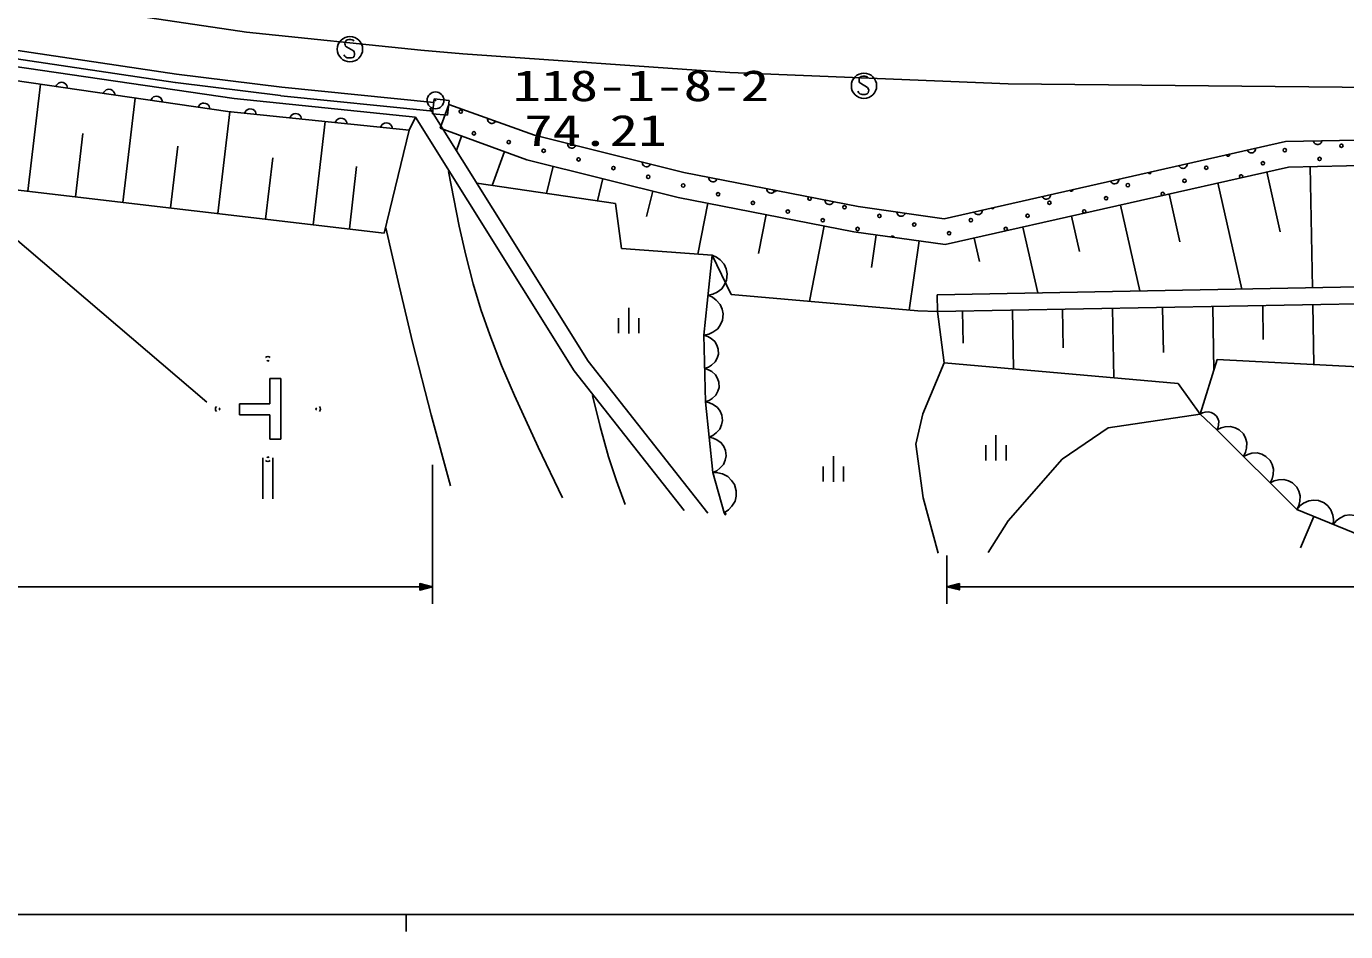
# Model space of a CAD drawing. Units: millimetres, scale not verified. Extents: x 40000 to 680000, y 20000 to 380000.
# Drawn here: x 245586 to 323432, y 204000 to 257405 of the extents above; entities that cross this region are included whole.
import ezdxf
from ezdxf.enums import TextEntityAlignment as Align

# ---------------------------------------------------------------- set-up
doc = ezdxf.new("R2010")
doc.units = ezdxf.units.MM
doc.header["$LTSCALE"] = 1000
doc.layers.add('M-BGD', color=7, linetype='Continuous', lineweight=25)
doc.layers.add('M-TTL-BAND', color=7, linetype='Continuous', lineweight=25)
doc.layers.add('M-BMK-SRVR', color=3, linetype='Continuous')
doc.styles.add('ＭＳ ゴシック', font='')
doc.styles.get('ＭＳ ゴシック').set_extended_font_data('MS Gothic')

# ---------------------------------------------------------------- blocks, each defined once
blk = doc.blocks.new('BUHIN43')
at = {"color": 7, "linetype": 'Continuous', "lineweight": 25}
blk.add_lwpolyline([(-114, -1151), (159, -1091), (397, -975), (673, -776), (836, -537), (949, -275), (985, 82), (925, 361), (812, 628), (581, 878), (370, 1033), (114, 1151)], dxfattribs=at)
blk = doc.blocks.new('BUHIN44')
at = {"color": 7, "linetype": 'Continuous', "lineweight": 25}
blk.add_lwpolyline([(-527, -977), (-263, -1025), (-9, -1010), (308, -936), (541, -784), (739, -594), (902, -292), (953, -22), (951, 256), (839, 562), (710, 777), (527, 977)], dxfattribs=at)
blk = doc.blocks.new('BUHIN46')
at = {"color": 7, "linetype": 'Continuous', "lineweight": 25}
blk.add_lwpolyline([(-1166, -220), (-1028, -472), (-845, -673), (-569, -887), (-286, -978), (4, -1014), (366, -946), (624, -806), (854, -618), (1033, -318), (1124, -66), (1166, 220)], dxfattribs=at)
blk = doc.blocks.new('BUHIN47')
at = {"color": 7, "linetype": 'Continuous', "lineweight": 25}
blk.add_lwpolyline([(-934, -298), (-795, -491), (-625, -637), (-377, -784), (-136, -831), (106, -831), (395, -738), (592, -598), (762, -420), (879, -157), (928, 60), (934, 298)], dxfattribs=at)
blk = doc.blocks.new('BUHIN48')
at = {"color": 7, "linetype": 'Continuous', "lineweight": 25}
blk.add_lwpolyline([(-970, -402), (-804, -595), (-609, -736), (-332, -871), (-70, -899), (188, -877), (488, -752), (686, -585), (851, -380), (952, -88), (985, 147), (970, 402)], dxfattribs=at)
blk = doc.blocks.new('BUHIN52')
at = {"color": 7, "linetype": 'Continuous', "lineweight": 25}
for points in [[(0, 0), (-34, 772), (-394, 665)], [(-44, 147), (-326, 637), (-75, 711)], [(-65, 219), (-291, 618), (-94, 676)], [(-87, 293), (-256, 599), (-113, 641)], [(-109, 365), (-221, 580), (-131, 606)]]:
    blk.add_lwpolyline(points, close=True, dxfattribs=at)
for points in [[(-22, 74), (-361, 655), (-56, 746), (-22, 75)], [(-168, 566), (-130, 439), (-186, 561), (-150, 571), (-130, 439)]]:
    blk.add_lwpolyline(points, dxfattribs=at)
blk = doc.blocks.new('BUHIN53')
at = {"color": 7, "linetype": 'Continuous', "lineweight": 25}
for points in [[(0, 0), (34, -772), (394, -665)], [(44, -147), (326, -637), (75, -711)], [(65, -219), (291, -618), (94, -676)], [(87, -293), (256, -599), (113, -641)], [(109, -365), (221, -580), (131, -606)]]:
    blk.add_lwpolyline(points, close=True, dxfattribs=at)
for points in [[(22, -74), (361, -655), (56, -746), (22, -75)], [(168, -566), (130, -439), (186, -561), (150, -571), (130, -439)]]:
    blk.add_lwpolyline(points, dxfattribs=at)
blk = doc.blocks.new('BUHIN56')
at = {"color": 7, "linetype": 'Continuous', "lineweight": 25}
blk.add_lwpolyline([(530, -85), (561, -33), (570, 29), (562, 109), (529, 220), (476, 306), (399, 369), (306, 392), (222, 371), (169, 352), (106, 301), (81, 239), (-29, -220), (-80, -282), (-162, -338), (-250, -356), (-326, -351), (-406, -320), (-471, -218), (-520, -53), (-531, 22), (-519, 100), (-482, 174), (-414, 248)], dxfattribs=at)
blk.add_circle((0, 0), 746, dxfattribs=at)
blk = doc.blocks.new('BUHIN90')
at = {"color": 7, "linetype": 'Continuous', "lineweight": 25}
for p, q in [((-24, 619), (-886, 362)), ((719, 214), (-719, -214)), ((318, -531), (-544, -788))]:
    blk.add_line(p, q, dxfattribs=at)
blk = doc.blocks.new('BUHIN105')
at = {"color": 3, "linetype": 'Continuous', "lineweight": 25}
for radius in [498, 15]:
    blk.add_circle((0, 0), radius, dxfattribs=at)
blk = doc.blocks.new('BUHIN19')
at = {"color": 7, "linetype": 'Continuous', "lineweight": 25}
blk.add_lwpolyline([(-65, 344), (19, 331), (94, 303), (182, 252), (238, 184), (277, 108), (297, 1), (288, -84), (261, -168), (198, -249), (139, -303), (65, -344)], dxfattribs=at)
blk = doc.blocks.new('BUHIN20')
at = {"color": 7, "linetype": 'Continuous', "lineweight": 25}
blk.add_lwpolyline([(-50, 346), (33, 330), (107, 298), (193, 244), (245, 174), (281, 96), (297, -12), (285, -97), (254, -179), (188, -257), (126, -309), (50, -346)], dxfattribs=at)
blk = doc.blocks.new('BUHIN28')
at = {"color": 7, "linetype": 'Continuous', "lineweight": 25}
blk.add_lwpolyline([(11, -250), (-47, -232), (-97, -205), (-154, -160), (-187, -106), (-207, -48), (-210, 29), (-195, 89), (-168, 145), (-115, 196), (-68, 228), (-11, 250)], dxfattribs=at)
blk = doc.blocks.new('BUHIN29')
at = {"color": 7, "linetype": 'Continuous', "lineweight": 25}
blk.add_lwpolyline([(24, -249), (-35, -234), (-87, -209), (-146, -167), (-181, -115), (-204, -59), (-212, 19), (-200, 79), (-175, 136), (-125, 190), (-79, 225), (-24, 249)], dxfattribs=at)
blk = doc.blocks.new('BUHIN31')
at = {"color": 7, "linetype": 'Continuous', "lineweight": 25}
blk.add_lwpolyline([(122, -218), (62, -229), (5, -226), (-66, -212), (-119, -179), (-163, -136), (-201, -68), (-214, -9), (-215, 54), (-191, 124), (-163, 174), (-122, 218)], dxfattribs=at)
blk = doc.blocks.new('BUHIN32')
at = {"color": 7, "linetype": 'Continuous', "lineweight": 25}
blk.add_lwpolyline([(76, -238), (15, -237), (-40, -223), (-107, -194), (-153, -151), (-187, -100), (-211, -27), (-212, 35), (-200, 96), (-162, 159), (-125, 203), (-76, 238)], dxfattribs=at)

msp = doc.modelspace()

# ---------------------------------------------------------------- linework, layer by layer
at = {"layer": 'M-BGD'}
for p, q in [((224529, 262284), (256236, 235238)), ((258574, 257065), (242343, 259483)), ((268870, 256007), (258574, 257065)), ((257846, 253149), (241050, 255603)), ((254372, 254094), (244481, 255574)), ((254446, 254589), (244555, 256069)), ((268870, 256007), (271349, 255778)), ((271349, 255778), (287091, 254676)), ((257466, 252377), (240669, 254832)), ((260651, 253825), (254446, 254589)), ((287091, 254676), (303510, 254011)), ((245675, 247681), (246416, 253992)), ((260590, 253329), (254385, 254093)), ((269635, 252914), (260651, 253825)), ((303510, 254011), (325376, 253790)), ((251283, 247023), (252005, 253175)), ((268551, 252050), (257846, 253149)), ((269583, 252397), (260599, 253308)), ((269552, 252256), (269648, 253131)), ((269648, 253131), (270536, 253034)), ((270536, 253034), (270441, 252159)), ((256891, 246365), (257596, 252364)), ((268171, 251278), (257466, 252377)), ((269398, 252580), (278729, 237657)), ((270441, 252159), (269552, 252256)), ((270003, 251395), (270513, 252806)), ((270513, 252806), (275562, 250978)), ((270513, 252806), (275562, 250978)), ((262500, 245707), (263213, 251787)), ((268551, 252050), (268171, 251278)), ((268551, 252050), (277910, 237081)), ((248479, 247352), (248918, 251091)), ((266706, 245213), (268171, 251278)), ((270003, 251395), (275124, 249541)), ((271265, 250938), (270957, 250087)), ((275562, 250978), (284376, 248781)), ((275562, 250978), (284376, 248781)), ((319884, 250605), (342628, 251060)), ((319884, 250605), (342628, 251060)), ((254087, 246694), (254515, 250338)), ((273789, 250024), (273066, 248026)), ((299738, 246055), (319884, 250605)), ((299738, 246055), (319884, 250605)), ((259696, 246036), (260121, 249660)), ((264647, 245455), (265060, 249131)), ((275124, 249541), (284050, 247317)), ((276668, 249156), (276269, 247553)), ((299801, 244531), (320066, 249108)), ((320066, 249108), (338394, 249475)), ((321335, 249134), (321478, 241986)), ((279606, 248424), (279279, 247109)), ((284376, 248781), (294665, 246770)), ((284376, 248781), (294665, 246770)), ((318775, 248817), (319572, 245291)), ((244273, 247846), (266706, 245213)), ((272163, 248159), (280352, 246951)), ((282544, 247692), (282171, 246196)), ((315897, 248167), (317311, 241909)), ((280352, 246951), (280696, 244301)), ((284050, 247317), (294416, 245290)), ((285803, 246974), (285215, 243968)), ((310141, 246867), (311286, 241797)), ((313019, 247517), (313655, 244704)), ((289233, 246304), (288784, 244008)), ((294665, 246770), (299738, 246055)), ((294665, 246770), (299738, 246055)), ((307263, 246217), (307738, 244117)), ((292662, 245633), (291793, 241188)), ((294416, 245290), (299801, 244531)), ((304386, 245567), (305262, 241686)), ((295724, 245106), (295451, 243173)), ((298261, 244748), (297686, 240669)), ((301508, 244917), (301821, 243530)), ((280696, 244301), (286055, 243906)), ((285570, 239182), (286055, 243906)), ((286055, 243906), (287172, 241596)), ((299330, 241576), (358378, 242669)), ((287172, 241596), (298197, 240624)), ((299349, 240577), (299330, 241576)), ((299349, 240577), (358396, 241669)), ((299349, 240577), (358396, 241669)), ((298197, 240624), (299349, 240577)), ((299349, 240577), (299751, 237547)), ((300825, 240604), (300860, 238710)), ((303777, 240658), (303842, 237188)), ((306730, 240713), (306772, 238442)), ((309682, 240768), (309758, 236668)), ((312635, 240822), (312684, 238174)), ((315587, 240877), (315656, 237123)), ((318539, 240931), (318576, 238935)), ((321492, 240986), (321557, 237452)), ((285650, 235262), (285570, 239182)), ((278729, 237657), (285798, 228692)), ((299751, 237547), (298478, 234555)), ((299751, 237547), (313557, 236334)), ((314843, 234527), (315851, 237746)), ((315851, 237746), (324178, 237317)), ((277910, 237081), (284410, 228838)), ((259945, 235141), (259945, 236639)), ((260601, 236639), (259945, 236639)), ((260601, 233046), (260601, 236639)), ((313557, 236334), (314843, 234527)), ((259945, 235141), (258168, 235141)), ((258168, 235141), (258168, 234489)), ((286087, 231086), (285650, 235262)), ((259945, 234489), (258168, 234489)), ((259945, 233046), (259945, 234489)), ((298478, 234555), (298068, 232751)), ((314843, 234527), (309412, 233720)), ((315838, 233606), (314843, 234527)), ((309412, 233720), (306696, 231879)), ((320552, 228904), (315838, 233606)), ((260601, 233046), (259945, 233046)), ((298068, 232751), (298498, 229593)), ((259538, 229540), (259538, 231950)), ((260138, 231950), (260138, 229540)), ((269552, 231529), (269552, 223342)), ((306696, 231879), (303516, 228241)), ((286769, 228713), (286087, 231086)), ((298498, 229593), (299383, 226327)), ((324835, 227152), (320552, 228904)), ((286822, 228584), (286769, 228713)), ((303516, 228241), (302346, 226371)), ((321559, 228492), (320765, 226645)), ((299895, 226182), (299895, 223342)), ((249693, 224342), (195310, 224342)), ((269552, 224342), (249693, 224342)), ((299895, 224342), (367689, 224342))]:
    msp.add_line(p, q, dxfattribs=at)
for points in [[(273273, 251807), (273234, 251759), (273190, 251724), (273126, 251688), (273064, 251679), (273003, 251682), (272930, 251709), (272881, 251745), (272839, 251792), (272812, 251860), (272801, 251916), (272803, 251977)], [(277218, 229595), (275779, 232589), (274382, 235631), (273630, 237403), (272932, 239203), (272411, 240704), (271948, 242221), (271508, 243910), (271124, 245625), (270800, 247233), (270493, 248845)], [(297449, 246378), (297421, 246323), (297385, 246279), (297330, 246231), (297271, 246209), (297211, 246200), (297134, 246211), (297078, 246237), (297028, 246274), (296987, 246335), (296965, 246388), (296954, 246447)], [(270610, 230291), (269473, 234485), (268391, 238704), (267583, 242107), (266802, 245526)], [(280926, 229205), (280403, 230596), (279937, 232007), (279442, 233808), (278996, 235635)], [(315838, 233606), (315906, 233755), (315936, 233907), (315941, 234107), (315887, 234268), (315804, 234413), (315650, 234556), (315499, 234627), (315334, 234668), (315136, 234649), (314989, 234605), (314843, 234527)], [(286769, 228713), (287017, 228881), (287207, 229090), (287401, 229396), (287469, 229698), (287477, 230002), (287372, 230370), (287203, 230623), (286985, 230843), (286658, 230999), (286387, 231069), (286087, 231086)], [(286822, 228584), (286835, 228595), (286845, 228608), (286854, 228626), (286856, 228644), (286854, 228661), (286846, 228681), (286835, 228694), (286821, 228705), (286802, 228712), (286786, 228714), (286769, 228713)]]:
    msp.add_lwpolyline(points, dxfattribs=at)
for centre in [(271219, 252380), (271992, 251095), (274050, 250582), (276109, 250069), (319841, 250102), (323185, 250362), (278167, 249556), (280225, 249043), (315211, 249069), (318555, 249329), (321899, 249589), (282284, 248530), (313925, 248297), (284342, 248017), (286400, 247504), (310581, 248037), (288459, 246991), (293861, 246738), (305952, 247004), (309296, 247264), (290517, 246478), (292576, 245965), (295920, 246225), (301322, 245972), (304666, 246232), (308010, 246491), (294634, 245452), (297978, 245712), (300036, 245199), (303380, 245459)]:
    msp.add_circle(centre, 99.5, dxfattribs=at)
for centre, radius, start, end in [((273277, 251867), 99.5, 196.21478, 303.98201), ((316497, 249842), 99.5, 193.96513, 11.48884), ((311867, 248810), 99.5, 201.3738, 4.08017), ((317269, 248556), 99.5, 321.3105, 244.14364), ((289744, 247764), 99.5, 187.26162, 330.61561), ((307237, 247777), 99.5, 208.93219, 356.52178), ((312640, 247524), 99.5, 307.15118, 258.30297), ((291803, 247251), 99.5, 118.04942, 39.8278), ((302608, 246745), 99.5, 216.79454, 348.65943), ((296692, 244939), 99.5, 9.38227, 154.5727), ((259838, 237731), 200, 45, 135), ((259838, 237589), 100, 45, 135), ((256939, 234831), 200, 135, 225), ((257081, 234831), 100, 135, 225), ((262596, 234831), 100, 315, 45), ((262737, 234831), 200, 315, 45), ((259838, 232074), 100, 225, 315), ((259838, 231932), 200, 225, 315)]:
    msp.add_arc(centre, radius, start, end, dxfattribs=at)
at = {"layer": 'M-TTL-BAND'}
for p, q in [((40000, 205000), (579000, 205000)), ((268000, 205000), (268000, 204000))]:
    msp.add_line(p, q, dxfattribs=at)

# ---------------------------------------------------------------- block references
at = {"layer": 'M-BGD', "rotation": 73.43674}
for name, p in [('BUHIN56', (264679, 256059)), ('BUHIN56', (295011, 253900)), ('BUHIN20', (247668, 253809)), ('BUHIN20', (250467, 253400)), ('BUHIN20', (253267, 252991)), ('BUHIN20', (256066, 252582)), ('BUHIN19', (258804, 252240)), ('BUHIN19', (261480, 251965)), ('BUHIN19', (264156, 251690)), ('BUHIN19', (266832, 251415)), ('BUHIN32', (321779, 250643)), ('BUHIN28', (277765, 250429)), ('BUHIN31', (317869, 250150)), ('BUHIN28', (282172, 249331)), ('BUHIN31', (313840, 249240)), ('BUHIN29', (286091, 248446)), ('BUHIN31', (309811, 248330)), ('BUHIN29', (289520, 247776)), ('BUHIN31', (305782, 247420)), ('BUHIN29', (292950, 247105)), ('BUHIN31', (301753, 246510)), ('BUHIN46', (285934, 242725)), ('BUHIN46', (285692, 240363)), ('BUHIN90', (281127, 240044)), ('BUHIN47', (285590, 238202)), ('BUHIN47', (285630, 236242)), ('BUHIN48', (285759, 234218)), ('BUHIN44', (316623, 232823)), ('BUHIN48', (285978, 232130)), ('BUHIN90', (302795, 232548)), ('BUHIN90', (293204, 231293)), ('BUHIN44', (318195, 231255)), ('BUHIN44', (319766, 229688)), ('BUHIN43', (321623, 228466)), ('BUHIN43', (323765, 227590)), ('BUHIN52', (269552, 224342)), ('BUHIN53', (299895, 224342))]:
    msp.add_blockref(name, p, dxfattribs=at)
at = {"layer": 'M-BMK-SRVR', "rotation": 73.43674}
msp.add_blockref('BUHIN105', (269728, 253041), dxfattribs=at)

# ---------------------------------------------------------------- texts
at = {"layer": 'M-BMK-SRVR', "style": 'ＭＳ ゴシック', "width": 1.35}
for s, p in [('118-1-8-2', (274269, 252445)), ('74.21', (274952, 249805))]:
    msp.add_text(s, height=1833, dxfattribs=at).set_placement(p, align=Align.BOTTOM_LEFT)

doc.saveas('drawing.dxf')
